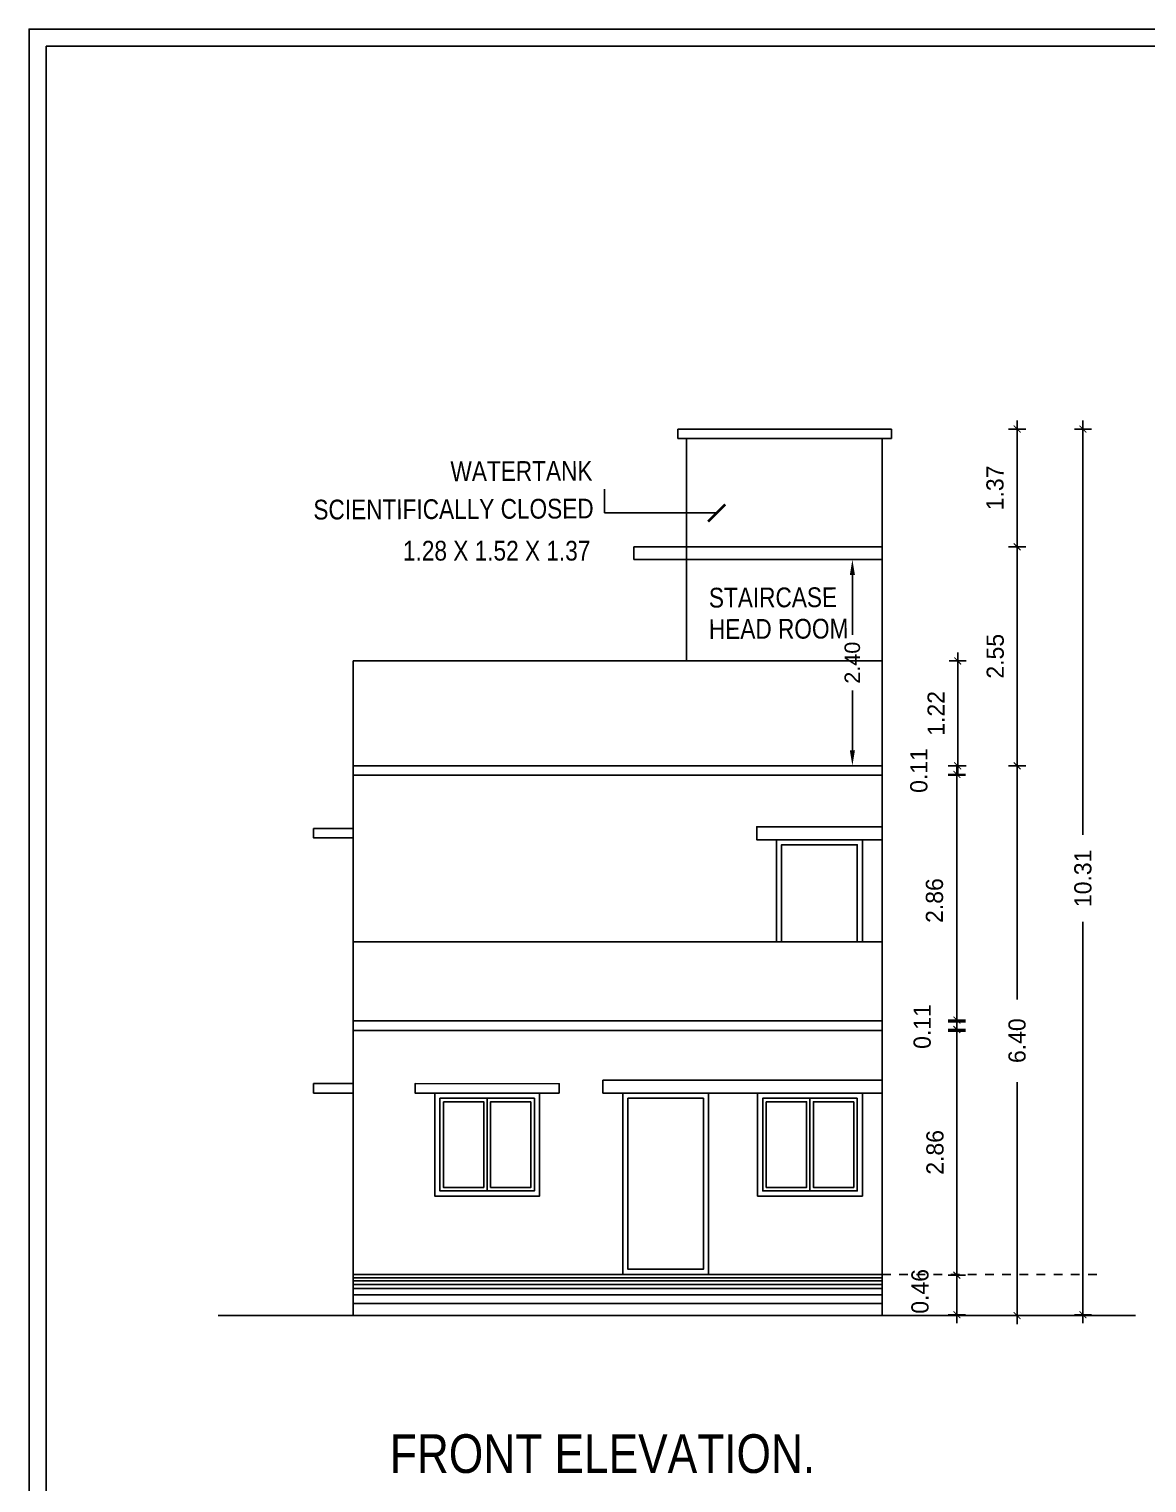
# Model space of a CAD drawing. Header units: metres. Extents: x 165 to 271, y 67 to 122.
# Drawn here: x 166.92 to 179.94, y 104.78 to 121.7 of the extents above; entities that cross this region are included whole.
import ezdxf

# ---------------------------------------------------------------- set-up
doc = ezdxf.new("R2010")
doc.units = ezdxf.units.M
doc.header["$MEASUREMENT"] = 0
doc.linetypes.add('ACAD_ISO07W100', pattern=[3, 0, -3])
doc.layers.add('BLK_1_STAIR_HEADROOM', color=1, linetype='Continuous')
doc.layers.add('SHEET_1', color=6, linetype='Continuous')
doc.styles.add('AN', font='ARIALN.TTF')
doc.styles.add('bala', font='stylu.ttf')
doc.styles.add('PLOT$0$300', font='ARIALN.TTF')
doc.styles.add('PRIYA', font='swissc.ttf', dxfattribs={"height": 0.23})
doc.styles.get("Standard").update_dxf_attribs({"font": 'arial.ttf'})
doc.dimstyles.new('bala', dxfattribs={"dimtxt": 0.2, "dimasz": 0.08, "dimexe": 0.1, "dimexo": 0.3, "dimgap": 0.15, "dimtad": 1, "dimzin": 3, "dimdsep": 46, "dimtxsty": 'bala', "dimblk": 'ARCHTICK', "dimcen": 0.09, "dimdle": 0.1, "dimclrd": 256, "dimclre": 256, "dimclrt": 7, "dimadec": 0, "dimazin": 0, "dimtfac": 1, "dimtofl": 0, "dimtmove": 2, "dimatfit": 3, "dimldrblk": 'ARCHTICK', "dimfxl": 1, "dimtolj": 1, "dimtzin": 0, "dimarcsym": 0})
doc.dimstyles.get("Standard").update_dxf_attribs({"dimtxt": 0.18, "dimasz": 0.18, "dimexe": 0.18, "dimexo": 0.0625, "dimgap": 0.09, "dimtad": 0, "dimtih": 1, "dimtoh": 1, "dimzin": 0, "dimdsep": 46, "dimtxsty": 'Standard', "dimcen": 0.09, "dimadec": 0, "dimazin": 0, "dimtfac": 1, "dimtofl": 0, "dimtmove": 0, "dimatfit": 3, "dimfxl": 1, "dimtolj": 1, "dimtzin": 0, "dimarcsym": 0})

# ---------------------------------------------------------------- blocks, each defined once
blk = doc.blocks.new('_ArchTick')
at = {"color": 0, "linetype": 'ByBlock', "const_width": 0.15}
blk.add_lwpolyline([(-0.5, -0.5), (0.5, 0.5)], dxfattribs=at)
blk = doc.blocks.new('*D85')
at = {"lineweight": -2}
for p, q in [((178.426, 113.027), (178.426, 115.777)), ((178.326, 115.677), (178.526, 115.677)), ((178.326, 113.127), (178.526, 113.127))]:
    blk.add_line(p, q, dxfattribs=at)
at = {"layer": 'Defpoints', "color": 0}
for p in [(176.853, 115.677), (178.426, 115.677), (176.853, 113.127)]:
    blk.add_point(p, dxfattribs=at)
at = {"lineweight": -2, "xscale": 0.08, "yscale": 0.08, "zscale": 0.08}
for p, rotation in [((178.426, 115.677), 90), ((178.426, 113.127), 270)]:
    blk.add_blockref('_ArchTick', p, dxfattribs=dict(at, rotation=rotation))
at = {"color": 7, "insert": (178.172, 114.402), "char_height": 0.2, "attachment_point": 5, "rotation": 90, "style": 'bala'}
blk.add_mtext('\\A1;2.55', dxfattribs=at)
blk = doc.blocks.new('*D91')
at = {"lineweight": -2}
for p, q in [((178.426, 115.577), (178.426, 117.147)), ((178.326, 117.047), (178.526, 117.047)), ((178.326, 115.677), (178.526, 115.677))]:
    blk.add_line(p, q, dxfattribs=at)
at = {"layer": 'Defpoints', "color": 0}
for p in [(176.853, 117.047), (178.426, 117.047), (176.853, 115.677)]:
    blk.add_point(p, dxfattribs=at)
at = {"lineweight": -2, "xscale": 0.08, "yscale": 0.08, "zscale": 0.08}
for p, rotation in [((178.426, 117.047), 90), ((178.426, 115.677), 270)]:
    blk.add_blockref('_ArchTick', p, dxfattribs=dict(at, rotation=rotation))
at = {"color": 7, "insert": (178.169, 116.362), "char_height": 0.2, "attachment_point": 5, "rotation": 90, "style": 'bala'}
blk.add_mtext('\\A1;1.37', dxfattribs=at)
blk = doc.blocks.new('*D86')
at = {"lineweight": -2}
for p, q in [((177.624, 107.197), (177.824, 107.197)), ((177.724, 106.637), (177.724, 107.297)), ((177.624, 106.737), (177.824, 106.737))]:
    blk.add_line(p, q, dxfattribs=at)
at = {"layer": 'Defpoints', "color": 0}
for p in [(176.853, 107.197), (177.724, 107.197), (176.853, 106.737)]:
    blk.add_point(p, dxfattribs=at)
at = {"lineweight": -2, "xscale": 0.08, "yscale": 0.08, "zscale": 0.08}
for p, rotation in [((177.724, 107.197), 90), ((177.724, 106.737), 270)]:
    blk.add_blockref('_ArchTick', p, dxfattribs=dict(at, rotation=rotation))
at = {"color": 7, "insert": (177.295, 107.009), "char_height": 0.2, "attachment_point": 5, "rotation": 90, "style": 'bala'}
blk.add_mtext('\\A1;0.46', dxfattribs=at)
blk = doc.blocks.new('*D87')
at = {"lineweight": -2}
for p, q in [((179.193, 117.147), (179.193, 112.324)), ((179.093, 117.047), (179.293, 117.047)), ((179.193, 106.637), (179.193, 111.309)), ((179.093, 106.737), (179.293, 106.737))]:
    blk.add_line(p, q, dxfattribs=at)
at = {"layer": 'Defpoints', "color": 0}
for p in [(177.353, 117.047), (179.193, 117.047), (177.353, 106.737)]:
    blk.add_point(p, dxfattribs=at)
at = {"lineweight": -2, "xscale": 0.08, "yscale": 0.08, "zscale": 0.08}
for p, rotation in [((179.193, 117.047), 90), ((179.193, 106.737), 270)]:
    blk.add_blockref('_ArchTick', p, dxfattribs=dict(at, rotation=rotation))
at = {"color": 7, "insert": (179.193, 111.817), "char_height": 0.2, "attachment_point": 5, "rotation": 90, "style": 'bala'}
blk.add_mtext('\\A1;10.31', dxfattribs=at)
blk = doc.blocks.new('*D88')
at = {"lineweight": -2}
for p, q in [((177.724, 113.127), (177.724, 110.067)), ((177.624, 113.027), (177.824, 113.027)), ((177.624, 110.167), (177.824, 110.167))]:
    blk.add_line(p, q, dxfattribs=at)
at = {"layer": 'Defpoints', "color": 0}
for p in [(176.853, 113.027), (176.853, 110.167), (177.724, 110.167)]:
    blk.add_point(p, dxfattribs=at)
at = {"lineweight": -2, "xscale": 0.08, "yscale": 0.08, "zscale": 0.08}
for p, rotation in [((177.724, 113.027), 90), ((177.724, 110.167), 270)]:
    blk.add_blockref('_ArchTick', p, dxfattribs=dict(at, rotation=rotation))
at = {"color": 7, "insert": (177.464, 111.558), "char_height": 0.2, "attachment_point": 5, "rotation": 90, "style": 'bala'}
blk.add_mtext('\\A1;2.86', dxfattribs=at)
blk = doc.blocks.new('*D89')
at = {"lineweight": -2}
for p, q in [((177.624, 110.057), (177.824, 110.057)), ((177.724, 110.157), (177.724, 107.097)), ((177.624, 107.197), (177.824, 107.197))]:
    blk.add_line(p, q, dxfattribs=at)
at = {"layer": 'Defpoints', "color": 0}
for p in [(176.853, 110.057), (176.853, 107.197), (177.724, 107.197)]:
    blk.add_point(p, dxfattribs=at)
at = {"lineweight": -2, "xscale": 0.08, "yscale": 0.08, "zscale": 0.08}
for p, rotation in [((177.724, 110.057), 90), ((177.724, 107.197), 270)]:
    blk.add_blockref('_ArchTick', p, dxfattribs=dict(at, rotation=rotation))
at = {"color": 7, "insert": (177.47, 108.627), "char_height": 0.2, "attachment_point": 5, "rotation": 90, "style": 'bala'}
blk.add_mtext('\\A1;2.86', dxfattribs=at)
blk = doc.blocks.new('*D92')
at = {"lineweight": -2}
for p, q in [((177.624, 113.127), (177.824, 113.127)), ((177.624, 113.017), (177.824, 113.017))]:
    blk.add_line(p, q, dxfattribs=at)
at = {"layer": 'Defpoints', "color": 0}
for p in [(176.853, 113.127), (177.724, 113.127), (176.853, 113.017)]:
    blk.add_point(p, dxfattribs=at)
at = {"color": 7, "insert": (177.282, 113.072), "char_height": 0.2, "attachment_point": 5, "rotation": 90, "style": 'bala'}
blk.add_mtext('\\A1;0.11', dxfattribs=at)
blk = doc.blocks.new('*D90')
at = {"lineweight": -2}
for p, q in [((177.624, 110.147), (177.824, 110.147)), ((177.624, 110.037), (177.824, 110.037))]:
    blk.add_line(p, q, dxfattribs=at)
at = {"layer": 'Defpoints', "color": 0}
for p in [(176.853, 110.147), (176.853, 110.037), (177.724, 110.147)]:
    blk.add_point(p, dxfattribs=at)
at = {"color": 7, "insert": (177.321, 110.092), "char_height": 0.2, "attachment_point": 5, "rotation": 90, "style": 'bala'}
blk.add_mtext('\\A1;0.11', dxfattribs=at)
blk = doc.blocks.new('*D93')
at = {"lineweight": -2}
for p, q in [((178.426, 113.227), (178.426, 110.408)), ((178.326, 113.127), (178.526, 113.127)), ((178.426, 106.627), (178.426, 109.445)), ((178.326, 106.727), (178.526, 106.727))]:
    blk.add_line(p, q, dxfattribs=at)
at = {"layer": 'Defpoints', "color": 0}
for p in [(176.853, 113.127), (178.426, 113.127), (176.853, 106.727)]:
    blk.add_point(p, dxfattribs=at)
at = {"lineweight": -2, "xscale": 0.08, "yscale": 0.08, "zscale": 0.08}
for p, rotation in [((178.426, 113.127), 90), ((178.426, 106.727), 270)]:
    blk.add_blockref('_ArchTick', p, dxfattribs=dict(at, rotation=rotation))
at = {"color": 7, "insert": (178.426, 109.927), "char_height": 0.2, "attachment_point": 5, "rotation": 90, "style": 'bala'}
blk.add_mtext('\\A1;6.40', dxfattribs=at)
blk = doc.blocks.new('*D94')
at = {"lineweight": -2}
for p, q in [((177.734, 113.027), (177.734, 114.447)), ((177.634, 114.347), (177.834, 114.347)), ((177.634, 113.127), (177.834, 113.127))]:
    blk.add_line(p, q, dxfattribs=at)
at = {"layer": 'Defpoints', "color": 0}
for p in [(176.853, 114.347), (177.734, 114.347), (176.853, 113.127)]:
    blk.add_point(p, dxfattribs=at)
at = {"lineweight": -2, "xscale": 0.08, "yscale": 0.08, "zscale": 0.08}
for p, rotation in [((177.734, 114.347), 90), ((177.734, 113.127), 270)]:
    blk.add_blockref('_ArchTick', p, dxfattribs=dict(at, rotation=rotation))
at = {"color": 7, "insert": (177.482, 113.737), "char_height": 0.2, "attachment_point": 5, "rotation": 90, "style": 'bala'}
blk.add_mtext('\\A1;1.22', dxfattribs=at)
blk = doc.blocks.new('*D141')
at = {"layer": 'BLK_1_STAIR_HEADROOM', "color": 1, "lineweight": -2}
for p, q in [((176.791, 115.527), (176.327, 115.527)), ((176.507, 115.347), (176.507, 114.652)), ((176.507, 113.307), (176.507, 114.002)), ((176.791, 113.127), (176.327, 113.127))]:
    blk.add_line(p, q, dxfattribs=at)
at = {"layer": 'BLK_1_STAIR_HEADROOM', "color": 1}
for points in [[(176.477, 115.347), (176.537, 115.347), (176.507, 115.527)], [(176.477, 113.307), (176.537, 113.307), (176.507, 113.127)]]:
    blk.add_solid(points, dxfattribs=at)
at = {"layer": 'Defpoints', "color": 0}
for p in [(176.507, 115.527), (176.853, 115.527), (176.853, 113.127)]:
    blk.add_point(p, dxfattribs=at)
at = {"layer": 'BLK_1_STAIR_HEADROOM', "color": 1, "insert": (176.507, 114.327), "char_height": 0.18, "attachment_point": 5, "rotation": 90}
blk.add_mtext('\\A1;2.40', dxfattribs=at)

msp = doc.modelspace()

# ---------------------------------------------------------------- linework, layer by layer
for p, q in [((176.964, 117.047), (174.473, 117.047)), ((174.473, 116.937), (174.473, 117.047)), ((176.964, 116.937), (176.964, 117.047)), ((176.964, 116.937), (174.473, 116.937)), ((174.573, 114.347), (174.573, 116.937)), ((176.853, 113.127), (176.853, 116.937)), ((176.853, 115.677), (173.963, 115.677)), ((173.963, 115.527), (173.963, 115.677)), ((176.853, 115.527), (173.963, 115.527)), ((170.693, 106.727), (170.693, 114.347)), ((170.693, 114.347), (176.853, 114.347)), ((176.853, 106.727), (176.853, 114.037)), ((170.693, 113.127), (176.853, 113.127)), ((170.693, 113.017), (176.853, 113.017)), ((170.693, 111.077), (176.853, 111.077)), ((170.693, 110.157), (176.853, 110.157)), ((170.693, 110.047), (176.853, 110.047)), ((172.253, 109.257), (172.253, 108.178)), ((176.013, 109.257), (176.013, 108.178)), ((170.693, 107.207), (176.853, 107.207)), ((176.853, 107.166), (170.693, 107.166)), ((176.853, 107.131), (170.693, 107.131)), ((176.853, 107.087), (170.693, 107.087)), ((176.853, 107.042), (170.693, 107.042)), ((176.853, 106.967), (170.693, 106.967)), ((176.853, 106.867), (170.693, 106.867)), ((169.12, 106.727), (179.803, 106.727))]:
    msp.add_line(p, q)
at = {"color": 251, "linetype": 'ACAD_ISO07W100', "ltscale": 0.01}
msp.add_line((176.853, 107.207), (179.384, 107.207), dxfattribs=at)
for points in [[(166.917, 81.48), (223.866, 81.48), (223.866, 121.703), (166.917, 121.703)], [(170.693, 112.287), (170.231, 112.287), (170.231, 112.397), (170.693, 112.397)], [(170.693, 109.317), (170.231, 109.317), (170.231, 109.427), (170.693, 109.427)], [(173.093, 109.316), (171.413, 109.317), (171.413, 109.427), (173.093, 109.426)], [(171.643, 109.317), (172.863, 109.317), (172.863, 108.118), (171.643, 108.118)], [(171.703, 109.257), (172.803, 109.257), (172.803, 108.178), (171.703, 108.178)], [(171.703, 109.257), (172.253, 109.257), (172.253, 108.178), (171.703, 108.178)], [(174.832, 109.317), (173.832, 109.317), (173.832, 107.207), (174.832, 107.207)], [(174.772, 109.257), (173.892, 109.257), (173.892, 107.267), (174.772, 107.267)], [(176.623, 109.317), (175.403, 109.317), (175.403, 108.118), (176.623, 108.118)], [(176.563, 109.257), (175.463, 109.257), (175.463, 108.178), (176.563, 108.178)], [(176.563, 109.257), (176.013, 109.257), (176.013, 108.178), (176.563, 108.178)]]:
    msp.add_lwpolyline(points, close=True)
for points in [[(213.096, 121.503), (167.117, 121.503), (167.117, 81.68), (213.096, 81.68)], [(176.853, 112.267), (175.393, 112.267), (175.393, 112.417), (176.853, 112.417)], [(175.623, 111.077), (175.623, 112.267), (176.623, 112.267), (176.623, 111.077)], [(175.683, 111.077), (175.683, 112.207), (176.563, 112.207), (176.563, 111.077)], [(176.853, 109.317), (173.602, 109.317), (173.602, 109.467), (176.853, 109.467)]]:
    msp.add_lwpolyline(points)
at = {"color": 8}
for points in [[(171.743, 109.217), (172.213, 109.217), (172.213, 108.218), (171.743, 108.218)], [(172.763, 109.217), (172.293, 109.217), (172.293, 108.218), (172.763, 108.218)], [(175.503, 109.217), (175.973, 109.217), (175.973, 108.218), (175.503, 108.218)], [(176.523, 109.217), (176.053, 109.217), (176.053, 108.218), (176.523, 108.218)]]:
    msp.add_lwpolyline(points, close=True, dxfattribs=at)
at = {"layer": 'SHEET_1', "color": 6}
msp.add_lwpolyline([(166.917, 81.48), (223.866, 81.48), (223.866, 121.703), (166.917, 121.703)], close=True, dxfattribs=at)

# ---------------------------------------------------------------- texts
at = {"style": 'PLOT$0$300'}
for s, p in [('WATERTANK ', (171.826, 116.44)), ('SCIENTIFICALLY CLOSED', (170.229, 115.994)), ('STAIRCASE', (174.836, 114.969)), ('HEAD ROOM', (174.836, 114.603))]:
    msp.add_text(s, height=0.23, rotation=0.23, dxfattribs=at).set_placement(p)
at = {"ltscale": 3, "style": 'PRIYA'}
msp.add_text('1.28 X 1.52 X 1.37', height=0.23, dxfattribs=at).set_placement((171.272, 115.516))
at = {"style": 'AN'}
msp.add_text('FRONT ELEVATION.', height=0.45, dxfattribs=at).set_placement((171.119, 104.895))

# ---------------------------------------------------------------- dimensions: what is measured, and where the dimension line sits
for base, p1, p2, picture, middle in [((178.426, 117.047), (176.853, 115.677), (176.853, 117.047), '*D91', (178.169, 116.362)), ((178.426, 115.677), (176.853, 113.127), (176.853, 115.677), '*D85', (178.172, 114.402)), ((177.734, 114.347), (176.853, 113.127), (176.853, 114.347), '*D94', (177.482, 113.737)), ((177.724, 107.197), (176.853, 110.057), (176.853, 107.197), '*D89', (177.47, 108.627))]:
    dim = msp.add_linear_dim(base=base, p1=p1, p2=p2, angle=90, dimstyle='bala')
    dim.commit()
    dim.dimension.update_dxf_attribs({"geometry": picture, "text_midpoint": middle})
for base, p1, p2, picture, middle in [((179.193, 117.047), (177.353, 106.737), (177.353, 117.047), '*D87', (179.193, 111.817)), ((177.724, 113.127), (176.853, 113.017), (176.853, 113.127), '*D92', (177.282, 113.072)), ((178.426, 113.127), (176.853, 106.727), (176.853, 113.127), '*D93', (178.426, 109.927)), ((177.724, 110.167), (176.853, 113.027), (176.853, 110.167), '*D88', (177.464, 111.558)), ((177.724, 110.147), (176.853, 110.037), (176.853, 110.147), '*D90', (177.321, 110.092)), ((177.724, 107.197), (176.853, 106.737), (176.853, 107.197), '*D86', (177.295, 107.009))]:
    dim = msp.add_linear_dim(base=base, p1=p1, p2=p2, angle=90, dimstyle='bala')
    dim.commit()
    dim.dimension.update_dxf_attribs({"geometry": picture, "text_midpoint": middle, "dimtype": 160})
at = {"layer": 'BLK_1_STAIR_HEADROOM', "color": 1}
dim = msp.add_linear_dim(base=(176.507, 115.527), p1=(176.853, 113.127), p2=(176.853, 115.527), angle=90, dimstyle='Standard', override={"dimclrd": 1, "dimclre": 1, "dimclrt": 1}, dxfattribs=at)
dim.commit()
dim.dimension.update_dxf_attribs({"geometry": '*D141', "text_midpoint": (176.507, 114.327), "text_rotation": 90})

# ---------------------------------------------------------------- leaders
msp.add_leader([(174.927, 116.07), (173.618, 116.07), (173.618, 116.347)], dimstyle='bala', override={"dimasz": 0.2, "dimtad": 0, "dimarcsym": 2})

doc.saveas('drawing.dxf')
